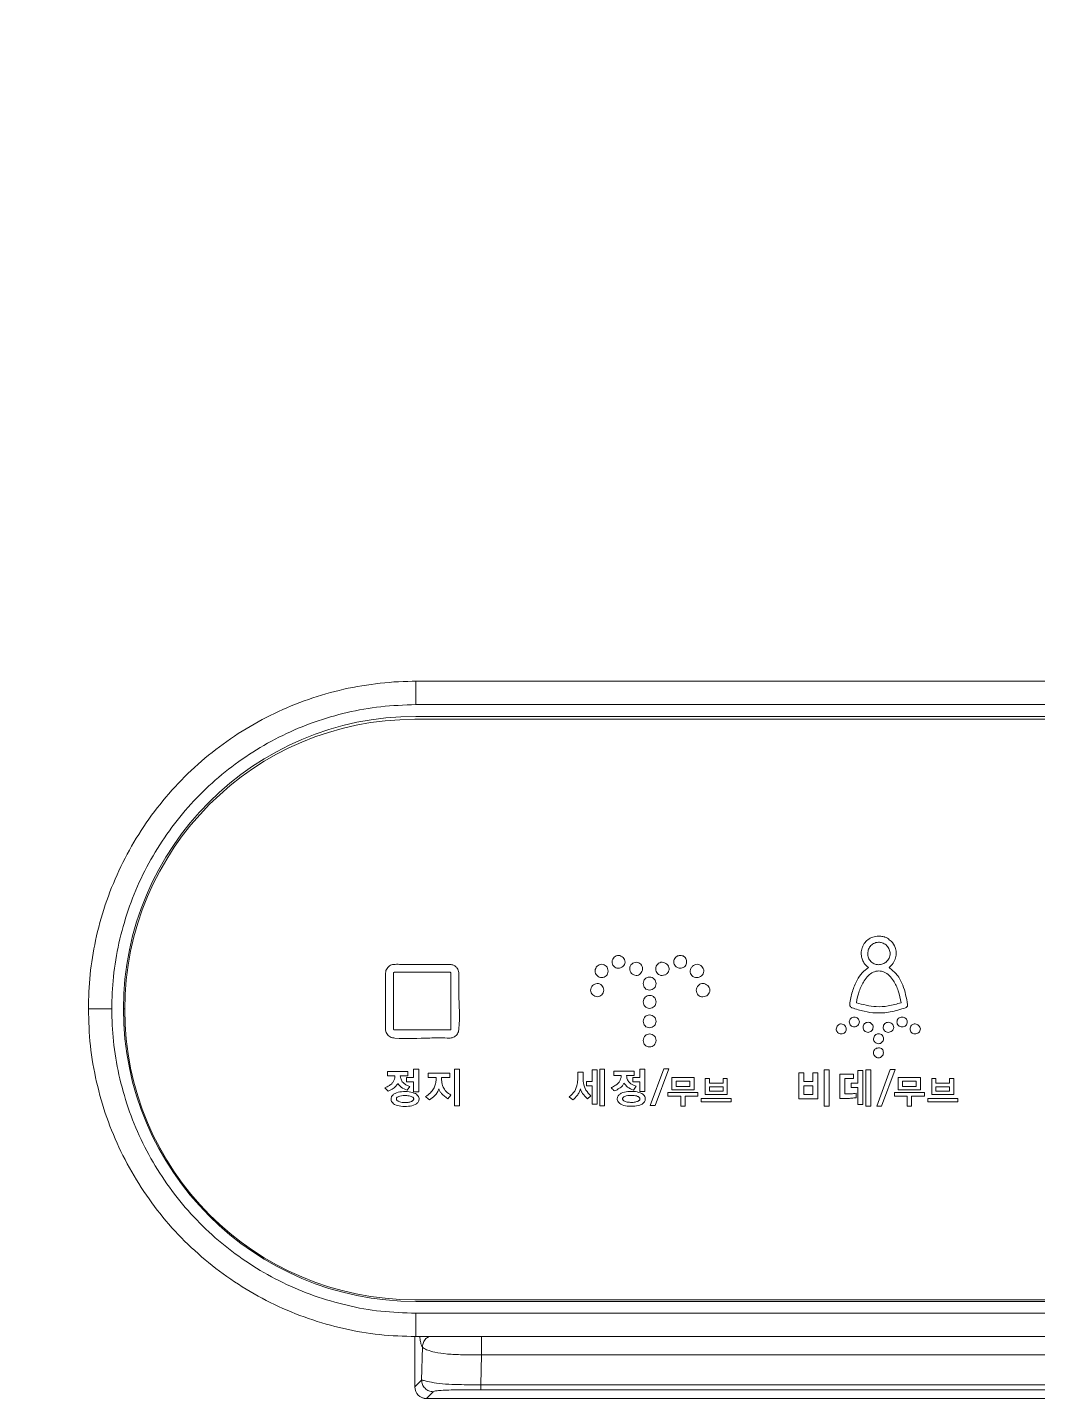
# Model space of a CAD drawing. Extents: x 7905 to 14077, y -986 to 9572.
# Drawn here: x 8783.7 to 8870.1, y -216.3 to -99.1 of the extents above; entities that cross this region are included whole.
import ezdxf

# ---------------------------------------------------------------- set-up
doc = ezdxf.new("R2010")
doc.units = 0
doc.header["$LTSCALE"] = 20
doc.header["$MEASUREMENT"] = 0
doc.layers.get('0').update_dxf_attribs({"linetype": 'CONTINUOUS'})
doc.styles.get("Standard").update_dxf_attribs({"font": 'NanumGothic.ttf'})
doc.dimstyles.get("Standard").update_dxf_attribs({"dimtxt": 2.5, "dimasz": 2, "dimexe": 2, "dimexo": 1, "dimgap": 1.5, "dimtad": 1, "dimdec": 0, "dimlfac": 10, "dimrnd": 0.5, "dimzin": 0, "dimdsep": 46, "dimtxsty": 'Standard', "dimcen": 0, "dimclrt": 2, "dimadec": 0, "dimazin": 0, "dimtfac": 1, "dimtdec": 0, "dimtmove": 0, "dimatfit": 3, "dimfxl": 0, "dimtolj": 1, "dimtzin": 0, "dimarcsym": 0})

msp = doc.modelspace()

# ---------------------------------------------------------------- linework, layer by layer
at = {"color": 7, "linetype": 'Continuous', "lineweight": 15}
for p, q in [((9020.95162, -154.99706), (8816.95162, -154.99706)), ((8816.95162, -156.99746), (8816.95162, -154.99746)), ((9020.95163, -156.99746), (8816.95162, -156.99746)), ((8816.95162, -157.99746), (9020.95162, -157.99746)), ((8816.85923, -158.24731), (9020.85923, -158.24731)), ((8788.95161, -182.99746), (8790.95162, -182.99746)), ((8814.52559, -188.34319), (8816.27466, -188.34319)), ((8814.52559, -188.70373), (8814.52559, -188.34319)), ((8816.27466, -188.34319), (8816.27466, -188.70373)), ((8816.7681, -188.1559), (8817.19813, -188.1559)), ((8816.7681, -188.86075), (8816.7681, -188.1559)), ((8817.19813, -188.1559), (8817.19813, -190.07501)), ((8818.00003, -188.47869), (8819.85317, -188.47869)), ((8818.00003, -188.84946), (8818.00003, -188.47869)), ((8819.85317, -188.47869), (8819.85317, -188.84946)), ((8820.25276, -188.15572), (8820.68315, -188.15572)), ((8820.25276, -191.27921), (8820.25276, -188.15572)), ((8820.68315, -188.15572), (8820.68315, -191.27921)), ((8830.80722, -188.38792), (8831.25454, -188.38792)), ((8832.03591, -188.21107), (8832.45571, -188.21107)), ((8832.03591, -189.1865), (8832.03591, -188.21107)), ((8832.45571, -188.21107), (8832.45571, -191.12643)), ((8832.68131, -188.14196), (8833.10112, -188.14196)), ((8832.68131, -191.26546), (8832.68131, -188.14196)), ((8833.10112, -188.14196), (8833.10112, -191.26546)), ((8833.87215, -188.32904), (8835.62122, -188.32904)), ((8833.87215, -188.68958), (8833.87215, -188.32904)), ((8835.62122, -188.32904), (8835.62122, -188.68958)), ((8836.11412, -188.14161), (8836.54451, -188.14161)), ((8836.11412, -188.84646), (8836.11412, -188.14161)), ((8836.54451, -188.14161), (8836.54451, -190.06072)), ((8837.00284, -191.24789), (8838.15783, -188.12439)), ((8838.57482, -188.12439), (8837.4163, -191.24789)), ((8838.15783, -188.12439), (8838.57482, -188.12439)), ((8849.70492, -188.4644), (8850.1353, -188.4644)), ((8849.70492, -190.67491), (8849.70492, -188.4644)), ((8850.1353, -188.4644), (8850.1353, -189.18971)), ((8850.89555, -188.4644), (8851.32593, -188.4644)), ((8850.89555, -189.18971), (8850.89555, -188.4644)), ((8851.32593, -188.4644), (8851.32593, -190.67491)), ((8851.86392, -188.19029), (8852.29395, -188.19029)), ((8851.86392, -191.31379), (8851.86392, -188.19029)), ((8852.29395, -188.19029), (8852.29395, -191.31379)), ((8853.21781, -188.56537), (8854.39079, -188.56537)), ((8853.21781, -190.64429), (8853.21781, -188.56537)), ((8854.39079, -188.56537), (8854.39079, -188.93296)), ((8854.75193, -188.2599), (8855.17138, -188.2599)), ((8854.75193, -189.34257), (8854.75193, -188.2599)), ((8855.17138, -188.2599), (8855.17138, -191.1749)), ((8855.42874, -188.19029), (8855.84819, -188.19029)), ((8855.42874, -191.31379), (8855.42874, -188.19029)), ((8855.84819, -188.19029), (8855.84819, -191.31379)), ((8856.36251, -191.29647), (8857.5175, -188.17297)), ((8857.93448, -188.17297), (8856.77596, -191.29647)), ((8857.5175, -188.17297), (8857.93448, -188.17297)), ((8815.17118, -188.70373), (8814.52559, -188.70373)), ((8816.27466, -188.70373), (8815.62908, -188.70373)), ((8816.15356, -188.86075), (8816.7681, -188.86075)), ((8816.15356, -189.23116), (8816.15356, -188.86075)), ((8816.7681, -189.23116), (8816.15356, -189.23116)), ((8816.44117, -189.62377), (8816.21398, -189.93951)), ((8816.7681, -190.07501), (8816.7681, -189.23116)), ((8818.69077, -188.84946), (8818.00003, -188.84946)), ((8819.85317, -188.84946), (8819.15926, -188.84946)), ((8831.55013, -189.56785), (8831.55013, -189.1865)), ((8831.55013, -189.1865), (8832.03591, -189.1865)), ((8832.03591, -189.56785), (8831.55013, -189.56785)), ((8832.03591, -191.12643), (8832.03591, -189.56785)), ((8834.51773, -188.68958), (8833.87215, -188.68958)), ((8835.62122, -188.68958), (8834.97564, -188.68958)), ((8835.49994, -188.84646), (8836.11412, -188.84646)), ((8835.49994, -189.21723), (8835.49994, -188.84646)), ((8836.11412, -189.21723), (8835.49994, -189.21723)), ((8835.78773, -189.60962), (8835.56055, -189.92536)), ((8836.11412, -190.06072), (8836.11412, -189.21723)), ((8838.8521, -188.86868), (8840.74617, -188.86868)), ((8838.8521, -189.90797), (8838.8521, -188.86868)), ((8839.20417, -189.16396), (8840.39127, -189.16396)), ((8839.20417, -189.61269), (8839.20417, -189.16396)), ((8840.39127, -189.61269), (8839.20417, -189.61269)), ((8840.39127, -189.16396), (8840.39127, -189.61269)), ((8840.74617, -188.86868), (8840.74617, -189.90797)), ((8841.70643, -190.30837), (8841.70643, -188.94559)), ((8841.70643, -188.94559), (8842.05815, -188.94559)), ((8842.05815, -188.94559), (8842.05815, -189.34599)), ((8842.05815, -189.34599), (8843.23995, -189.34599)), ((8842.05815, -189.64091), (8843.23995, -189.64091)), ((8842.05815, -190.0131), (8842.05815, -189.64091)), ((8843.23995, -188.94559), (8843.58885, -188.94559)), ((8843.23995, -189.34599), (8843.23995, -188.94559)), ((8843.23995, -189.64091), (8843.23995, -190.0131)), ((8843.58885, -188.94559), (8843.58885, -190.30837)), ((8850.13495, -189.56083), (8850.89555, -189.56083)), ((8850.13495, -190.31084), (8850.13495, -189.56083)), ((8850.1353, -189.18971), (8850.89555, -189.18971)), ((8850.89555, -189.56083), (8850.89555, -190.31084)), ((8853.64432, -188.93296), (8853.64432, -190.26576)), ((8854.39079, -188.93296), (8853.64432, -188.93296)), ((8854.17584, -189.71722), (8854.17584, -189.34257)), ((8854.17584, -189.34257), (8854.75193, -189.34257)), ((8854.75193, -189.71722), (8854.17584, -189.71722)), ((8854.75193, -191.1749), (8854.75193, -189.71722)), ((8858.21215, -189.90797), (8858.21215, -188.86868)), ((8858.21215, -188.86868), (8860.10622, -188.86868)), ((8858.56352, -189.16396), (8859.75097, -189.16396)), ((8858.56352, -189.61269), (8858.56352, -189.16396)), ((8859.75097, -189.61269), (8858.56352, -189.61269)), ((8859.75097, -189.16396), (8859.75097, -189.61269)), ((8860.10622, -188.86868), (8860.10622, -189.90797)), ((8861.06578, -188.94559), (8861.41785, -188.94559)), ((8861.06578, -190.30837), (8861.06578, -188.94559)), ((8861.41785, -188.94559), (8861.41785, -189.34599)), ((8861.41785, -189.34599), (8862.59965, -189.34599)), ((8861.41785, -189.64091), (8862.59965, -189.64091)), ((8861.41785, -190.0131), (8861.41785, -189.64091)), ((8862.59965, -189.34599), (8862.59965, -188.94559)), ((8862.59965, -188.94559), (8862.9482, -188.94559)), ((8862.59965, -189.64091), (8862.59965, -190.0131)), ((8862.9482, -188.94559), (8862.9482, -190.30837)), ((8817.19813, -190.07501), (8816.7681, -190.07501)), ((8819.96077, -190.36076), (8819.6863, -190.67191)), ((8830.38847, -190.75859), (8830.06462, -190.51305)), ((8831.93152, -190.42204), (8831.64471, -190.67851)), ((8836.54451, -190.06072), (8836.11412, -190.06072)), ((8838.51443, -190.14422), (8841.08123, -190.14422)), ((8838.51443, -190.43915), (8838.51443, -190.14422)), ((8839.6165, -190.43915), (8838.51443, -190.43915)), ((8840.74617, -189.90797), (8838.8521, -189.90797)), ((8839.6165, -191.31368), (8839.6165, -190.43915)), ((8839.97668, -190.43915), (8839.97668, -191.31368)), ((8841.08123, -190.43915), (8839.97668, -190.43915)), ((8841.08123, -190.14422), (8841.08123, -190.43915)), ((8841.36564, -190.65233), (8843.93246, -190.65233)), ((8841.36564, -190.9476), (8841.36564, -190.65233)), ((8843.93246, -190.9476), (8841.36564, -190.9476)), ((8843.58885, -190.30837), (8841.70643, -190.30837)), ((8843.23995, -190.0131), (8842.05815, -190.0131)), ((8843.93246, -190.65233), (8843.93246, -190.9476)), ((8851.32593, -190.67491), (8849.70492, -190.67491)), ((8850.89555, -190.31084), (8850.13495, -190.31084)), ((8854.60246, -190.20684), (8854.60246, -190.58184)), ((8857.87405, -190.14422), (8860.44087, -190.14422)), ((8857.87405, -190.43915), (8857.87405, -190.14422)), ((8858.97613, -190.43915), (8857.87405, -190.43915)), ((8860.10622, -189.90797), (8858.21215, -189.90797)), ((8858.97613, -191.31368), (8858.97613, -190.43915)), ((8859.33632, -190.43915), (8859.33632, -191.31368)), ((8860.44087, -190.43915), (8859.33632, -190.43915)), ((8860.44087, -190.14422), (8860.44087, -190.43915)), ((8860.72534, -190.65233), (8863.29216, -190.65233)), ((8860.72534, -190.9476), (8860.72534, -190.65233)), ((8863.29216, -190.9476), (8860.72534, -190.9476)), ((8862.9482, -190.30837), (8861.06578, -190.30837)), ((8862.59965, -190.0131), (8861.41785, -190.0131)), ((8863.29216, -190.65233), (8863.29216, -190.9476)), ((8820.68315, -191.27921), (8820.25276, -191.27921)), ((8832.45571, -191.12643), (8832.03591, -191.12643)), ((8833.10112, -191.26546), (8832.68131, -191.26546)), ((8837.4163, -191.24789), (8837.00284, -191.24789)), ((8839.97668, -191.31368), (8839.6165, -191.31368)), ((8852.29395, -191.31379), (8851.86392, -191.31379)), ((8855.17138, -191.1749), (8854.75193, -191.1749)), ((8855.84819, -191.31379), (8855.42874, -191.31379)), ((8856.77596, -191.29647), (8856.36251, -191.29647)), ((8859.33632, -191.31368), (8858.97613, -191.31368)), ((9020.85923, -207.84731), (8816.85923, -207.84731)), ((9020.95162, -207.99746), (8816.95162, -207.99746)), ((8816.95162, -210.99746), (8816.95163, -208.99746)), ((8816.95163, -208.99746), (9020.95163, -208.99746)), ((8816.86493, -210.99265), (8816.86493, -215.29168)), ((9020.95162, -210.99746), (8816.95162, -210.99746)), ((8817.4506, -214.70662), (8817.51978, -211.87749)), ((8822.57003, -212.56551), (8822.50781, -215.1104)), ((9015.33321, -212.56551), (8822.57003, -212.56551)), ((8816.86553, -215.29168), (8816.86493, -215.29168)), ((8816.86553, -215.29168), (8817.4506, -214.70662)), ((8822.50781, -215.1104), (9015.39544, -215.1104)), ((9015.39544, -215.53622), (8822.50781, -215.53622)), ((8818.44999, -215.70601), (8817.86493, -216.29108)), ((8817.86493, -216.29108), (9020.03832, -216.29108)), ((8817.86493, -216.29168), (8817.86493, -216.29108)), ((8817.86493, -216.29168), (9020.03832, -216.29168))]:
    msp.add_line(p, q, dxfattribs=at)
at = {"color": 8, "linetype": 'Continuous', "lineweight": 15}
for p, q in [((8791.98376, -182.99746), (8792.08369, -182.99746)), ((8816.86553, -210.99268), (8816.86553, -215.29168))]:
    msp.add_line(p, q, dxfattribs=at)
at = {"color": 7, "linetype": 'Continuous', "lineweight": 15}
for centre, radius, start, end in [((8816.95162, -182.99746), 25, 90, 270), ((8816.85923, -183.04731), 24.8, 90, 270), ((8817.86493, -215.29168), 1, 180, 270), ((8817.86637, -215.29024), 1.00083, 180.0824422, 269.9175578)]:
    msp.add_arc(centre, radius, start, end, dxfattribs=at)
for points, knots in [([(8816.95162, -154.99746), (8816.85103, -154.99781), (8815.70259, -155.00178), (8813.50261, -155.15482), (8810.40023, -155.71673), (8807.37862, -156.62052), (8804.48093, -157.86519), (8801.73948, -159.42334), (8799.18734, -161.27608), (8796.86498, -163.40981), (8794.79387, -165.78755), (8792.99874, -168.38061), (8791.51401, -171.16279), (8790.34509, -174.092), (8789.53277, -177.06966), (8789.04216, -180.04997), (8788.98179, -182.01496), (8788.95161, -182.99746)], [0, 0, 0, 0, 0.006864971, 0.078379526, 0.150122163, 0.22163667, 0.293151286, 0.364893951, 0.436408635, 0.507923245, 0.5796657, 0.651180397, 0.722694951, 0.794437513, 0.865952133, 0.932976067, 1, 1, 1, 1]), ([(8816.95162, -156.99746), (8815.95065, -157.03058), (8813.97609, -157.09593), (8811.06431, -157.62303), (8808.2537, -158.43915), (8805.55104, -159.56809), (8802.99586, -160.9985), (8800.61541, -162.70357), (8798.43836, -164.66223), (8796.50083, -166.85811), (8794.81884, -169.25492), (8793.41317, -171.8238), (8792.31046, -174.53724), (8791.52132, -177.35563), (8791.03725, -180.18958), (8790.97959, -182.08027), (8790.95162, -182.99746)], [0, 0, 0, 0, 0.073525109, 0.145040379, 0.216783633, 0.288299138, 0.359814125, 0.431557503, 0.503072712, 0.574587936, 0.646331261, 0.71784658, 0.789361774, 0.861105144, 0.932620375, 1, 1, 1, 1]), ([(8855.65076, -179.46096), (8855.51387, -179.33797), (8855.27854, -179.12651), (8855.12925, -178.79163), (8855.07085, -178.5785), (8855.04334, -178.42036), (8855.03345, -178.15067), (8855.08776, -177.83069), (8855.24865, -177.45851), (8855.50592, -177.13849), (8855.91604, -176.86562), (8856.24064, -176.80471), (8856.4104, -176.77285)], [0, 0, 0, 0, 0.151125518, 0.259816956, 0.298238598, 0.334908348, 0.392902981, 0.521906639, 0.60040756, 0.727982903, 0.857744644, 1, 1, 1, 1]), ([(8856.4104, -176.77285), (8856.45323, -176.76986), (8856.52529, -176.76483), (8856.71683, -176.77279), (8856.8923, -176.81514), (8857.11742, -176.85964), (8857.32753, -176.99183), (8857.66756, -177.24347), (8857.9486, -177.66553), (8858.05857, -178.17119), (8857.99652, -178.64029), (8857.80295, -179.10944), (8857.55278, -179.34522), (8857.42734, -179.46343)], [0, 0, 0, 0, 0.033415606, 0.056213674, 0.148967435, 0.17353659, 0.234121922, 0.338631065, 0.503429569, 0.61439424, 0.734975751, 0.867120511, 1, 1, 1, 1]), ([(8855.63524, -177.97612), (8855.63551, -177.97523), (8855.67124, -177.85672), (8855.79096, -177.63272), (8856.09919, -177.37577), (8856.47831, -177.27921), (8856.85822, -177.33279), (8857.18099, -177.50964), (8857.41761, -177.80775), (8857.53312, -178.17822), (8857.48371, -178.56515), (8857.29099, -178.90639), (8856.98005, -179.13691), (8856.61017, -179.23757), (8856.23225, -179.19474), (8855.90621, -179.01259), (8855.6742, -178.72057), (8855.5703, -178.35088), (8855.61354, -178.10139), (8855.63524, -177.97612)], [0, 0, 0, 0, 0.000469456, 0.062065148, 0.12371281, 0.196772733, 0.250703321, 0.313039937, 0.376382875, 0.436955647, 0.5028001, 0.566179105, 0.628351064, 0.69181163, 0.754090861, 0.814268125, 0.87423695, 0.936860075, 1, 1, 1, 1]), ([(8819.83105, -179.19129), (8819.92749, -179.19748), (8820.10633, -179.20897), (8820.33751, -179.33927), (8820.49408, -179.50275), (8820.59374, -179.69027), (8820.63824, -179.87311), (8820.63414, -180.05426), (8820.63133, -180.66193), (8820.61237, -182.20971), (8820.73731, -183.8034), (8820.59327, -185.05832), (8820.38201, -185.30229), (8820.1657, -185.42989), (8819.9809, -185.48422), (8819.79802, -185.48534), (8819.18882, -185.47433), (8817.64183, -185.46596), (8816.04081, -185.59259), (8814.81446, -185.44279), (8814.59248, -185.27055), (8814.46353, -185.10955), (8814.37496, -184.90513), (8814.34921, -184.63104), (8814.38701, -183.86977), (8814.35462, -182.56348), (8814.35934, -181.24338), (8814.3672, -180.34862), (8814.35305, -180.00391), (8814.38688, -179.72253), (8814.48852, -179.52338), (8814.62717, -179.37066), (8814.7891, -179.26404), (8814.97368, -179.19737), (8815.28096, -179.17842), (8815.89715, -179.20194), (8816.56631, -179.19016), (8817.18641, -179.19145), (8817.55852, -179.19124), (8817.93062, -179.1913), (8818.30273, -179.19129), (8818.67483, -179.19129), (8819.04693, -179.19129), (8819.43234, -179.19129), (8819.69371, -179.19129), (8819.83105, -179.19129)], [0, 0, 0, 0, 0.012041866, 0.022331138, 0.032598654, 0.040232053, 0.048890928, 0.055986581, 0.063019631, 0.125614004, 0.250802741, 0.266208331, 0.281572928, 0.289202494, 0.297824598, 0.305464414, 0.312174094, 0.374768452, 0.499957169, 0.51735538, 0.525992273, 0.53463377, 0.543210833, 0.553664684, 0.569012915, 0.639431577, 0.718300482, 0.735651642, 0.75226972, 0.761864042, 0.770987207, 0.779972453, 0.787611211, 0.795239092, 0.804434837, 0.826186767, 0.873132771, 0.888781126, 0.904429794, 0.920078462, 0.93572713, 0.951375484, 0.967024152, 0.98267282, 1, 1, 1, 1]), ([(8832.83927, -180.31963), (8832.76705, -180.30903), (8832.6205, -180.28754), (8832.43976, -180.14931), (8832.31076, -179.96795), (8832.26496, -179.74731), (8832.32137, -179.53123), (8832.4459, -179.3465), (8832.62797, -179.21213), (8832.85044, -179.16609), (8833.0682, -179.21761), (8833.24796, -179.34693), (8833.3685, -179.53733), (8833.41055, -179.76297), (8833.36875, -179.98808), (8833.24404, -180.17159), (8833.0589, -180.2962), (8832.91359, -180.3117), (8832.83927, -180.31963)], [0, 0, 0, 0, 0.061633628, 0.125070845, 0.188245679, 0.249427641, 0.311276167, 0.374415234, 0.437240935, 0.500298414, 0.56261943, 0.623525545, 0.685531517, 0.751027236, 0.815747899, 0.876399491, 0.936774563, 1, 1, 1, 1]), ([(8834.2659, -179.51692), (8834.19158, -179.50795), (8834.04645, -179.49044), (8833.86836, -179.35749), (8833.75381, -179.17717), (8833.71453, -178.96221), (8833.77546, -178.74842), (8833.90868, -178.57246), (8834.08636, -178.44852), (8834.2973, -178.40857), (8834.50107, -178.4724), (8834.67869, -178.59607), (8834.813, -178.77403), (8834.86525, -178.99344), (8834.80237, -179.20945), (8834.65873, -179.37455), (8834.47431, -179.4902), (8834.33409, -179.50818), (8834.2659, -179.51692)], [0, 0, 0, 0, 0.064838222, 0.126610652, 0.187737816, 0.249497584, 0.312663396, 0.377285281, 0.440334353, 0.499196461, 0.558977796, 0.622934983, 0.687210847, 0.750936344, 0.813759347, 0.876923587, 0.940147021, 1, 1, 1, 1]), ([(8835.80394, -179.00394), (8835.87808, -179.01384), (8836.02441, -179.03336), (8836.20088, -179.1743), (8836.31552, -179.35928), (8836.35525, -179.57757), (8836.30005, -179.79409), (8836.17656, -179.97852), (8836.00094, -180.11322), (8835.78515, -180.15758), (8835.57548, -180.10054), (8835.39873, -179.97198), (8835.27512, -179.78247), (8835.23142, -179.55534), (8835.27906, -179.32966), (8835.40952, -179.15022), (8835.59193, -179.02857), (8835.73324, -179.01215), (8835.80394, -179.00394)], [0, 0, 0, 0, 0.063690609, 0.12571864, 0.18767799, 0.249350539, 0.312186019, 0.376173953, 0.438602753, 0.499047363, 0.559742522, 0.621360043, 0.684560618, 0.751063572, 0.816534066, 0.878285198, 0.93910642, 1, 1, 1, 1]), ([(8838.01156, -180.14102), (8837.93598, -180.1332), (8837.79103, -180.11821), (8837.61177, -179.98593), (8837.5018, -179.79719), (8837.46292, -179.57311), (8837.49926, -179.34477), (8837.62284, -179.15506), (8837.80224, -179.03233), (8838.01593, -178.98753), (8838.23272, -179.04067), (8838.42105, -179.16365), (8838.56576, -179.33595), (8838.6332, -179.55547), (8838.58193, -179.78204), (8838.45655, -179.98556), (8838.24605, -180.11301), (8838.08921, -180.13174), (8838.01156, -180.14102)], [0, 0, 0, 0, 0.0632327962, 0.1212915526, 0.1803018973, 0.2441640913, 0.3100467923, 0.3710425962, 0.4301989199, 0.48954454, 0.5499894188, 0.6138498435, 0.6770336079, 0.7368846737, 0.8005920298, 0.8673435584, 0.9343227577, 1, 1, 1, 1]), ([(8839.57186, -179.51691), (8839.57078, -179.51691), (8839.51327, -179.51708), (8839.4049, -179.50451), (8839.26182, -179.44386), (8839.13353, -179.33698), (8839.03856, -179.17536), (8839.00312, -178.97089), (8839.03636, -178.76605), (8839.13099, -178.60396), (8839.26048, -178.49709), (8839.40605, -178.43681), (8839.56989, -178.41776), (8839.73194, -178.43691), (8839.87123, -178.49798), (8839.99601, -178.60523), (8840.08806, -178.76688), (8840.12248, -178.97067), (8840.09059, -179.17472), (8839.99928, -179.33676), (8839.87397, -179.4431), (8839.7333, -179.50558), (8839.62786, -179.51298), (8839.57186, -179.51691)], [0, 0, 0, 0, 0.000931141, 0.049914776, 0.093367602, 0.133944888, 0.192926545, 0.251863561, 0.31070807, 0.369596159, 0.410368587, 0.454445317, 0.504396158, 0.552010339, 0.594446793, 0.634375867, 0.692951474, 0.751839963, 0.810613737, 0.869031714, 0.908863508, 0.951592726, 1, 1, 1, 1]), ([(8840.97693, -180.31928), (8840.89811, -180.30965), (8840.74497, -180.29096), (8840.55957, -180.14898), (8840.44268, -179.96125), (8840.40274, -179.74042), (8840.46565, -179.5212), (8840.60144, -179.33742), (8840.7884, -179.20546), (8841.01234, -179.16626), (8841.22724, -179.22961), (8841.4122, -179.3578), (8841.54776, -179.54585), (8841.59671, -179.77576), (8841.53588, -180.00229), (8841.38871, -180.17597), (8841.19569, -180.29375), (8841.04921, -180.31084), (8840.97693, -180.31928)], [0, 0, 0, 0, 0.065881319, 0.128010993, 0.188963495, 0.249335105, 0.311304651, 0.375593653, 0.438988075, 0.499672153, 0.560237759, 0.623161327, 0.686522109, 0.751167227, 0.814667808, 0.876885881, 0.939247426, 1, 1, 1, 1]), ([(8819.95811, -184.72037), (8819.95772, -184.72312), (8819.95686, -184.72925), (8819.95192, -184.73832), (8819.94117, -184.75313), (8819.91998, -184.77185), (8819.88555, -184.7879), (8819.80772, -184.78369), (8819.64291, -184.78785), (8819.28505, -184.78467), (8818.57147, -184.78701), (8817.50233, -184.78503), (8816.43551, -184.78788), (8815.69027, -184.78382), (8815.36015, -184.78858), (8815.20423, -184.78237), (8815.11778, -184.79407), (8815.06921, -184.76587), (8815.04327, -184.74154), (8815.038, -184.70704), (8815.04111, -184.63458), (8815.03788, -184.46836), (8815.04035, -184.11191), (8815.03852, -183.39788), (8815.0402, -182.32966), (8815.03744, -181.26342), (8815.04149, -180.51817), (8815.03673, -180.18873), (8815.04291, -180.03322), (8815.03172, -179.9505), (8815.05597, -179.90174), (8815.08174, -179.87739), (8815.11567, -179.86342), (8815.1911, -179.86808), (8815.35553, -179.86331), (8815.71298, -179.86697), (8816.4263, -179.86428), (8817.49492, -179.86648), (8818.56108, -179.8635), (8819.30626, -179.86767), (8819.6358, -179.86279), (8819.79123, -179.86913), (8819.87427, -179.85764), (8819.92271, -179.88295), (8819.94642, -179.90926), (8819.96004, -179.94313), (8819.95557, -180.01842), (8819.96016, -180.1828), (8819.95665, -180.54024), (8819.95914, -181.25355), (8819.9574, -182.68128), (8819.95782, -183.90474), (8819.95811, -184.72037)], [0, 0, 0, 0, 0.0004224273, 0.0009460584, 0.001560118, 0.0032363978, 0.0052400055, 0.007200146, 0.0150398455, 0.0307177181, 0.0620696473, 0.124764347, 0.1949816322, 0.225881359, 0.2394787195, 0.2454619091, 0.2501581457, 0.2521608036, 0.2539475171, 0.2553687916, 0.2573271304, 0.2651604679, 0.2808271427, 0.3121604984, 0.3748272068, 0.4450139189, 0.475896068, 0.4894842222, 0.4954629996, 0.5000134107, 0.5017917858, 0.5036092774, 0.5053637725, 0.5072486014, 0.5150821952, 0.5307486197, 0.5620822317, 0.6247486927, 0.6949354494, 0.7258176224, 0.7394058243, 0.7453848164, 0.7499423313, 0.7517255023, 0.7535446477, 0.7552921848, 0.7571665039, 0.7649998473, 0.7806665222, 0.8119998719, 0.8746665803, 1, 1, 1, 1]), ([(8836.94102, -181.38932), (8836.86734, -181.38186), (8836.72466, -181.3674), (8836.54383, -181.24202), (8836.4278, -181.05413), (8836.39389, -180.82808), (8836.42953, -180.60408), (8836.54375, -180.41588), (8836.72688, -180.2968), (8836.948, -180.26076), (8837.17157, -180.308), (8837.35279, -180.44008), (8837.47036, -180.62309), (8837.51235, -180.83561), (8837.46842, -181.04741), (8837.35123, -181.22848), (8837.1681, -181.36327), (8837.01845, -181.38044), (8836.94102, -181.38932)], [0, 0, 0, 0, 0.063287809, 0.122567118, 0.183040327, 0.249893537, 0.31628589, 0.376027484, 0.434958286, 0.499688291, 0.565387762, 0.62765838, 0.688892914, 0.749806695, 0.810620879, 0.871469905, 0.933496055, 1, 1, 1, 1]), ([(8854.05585, -182.59998), (8854.11933, -182.23333), (8854.24357, -181.51575), (8854.62569, -180.60781), (8855.08052, -179.89073), (8855.46782, -179.59884), (8855.65076, -179.46096)], [0, 0, 0, 0, 0.307206739, 0.601243741, 0.811639903, 1, 1, 1, 1]), ([(8854.62558, -182.4631), (8854.69467, -182.12657), (8854.82836, -181.47532), (8855.19406, -180.69176), (8855.615, -180.14967), (8856.04324, -179.83193), (8856.54031, -179.71444), (8857.03682, -179.82958), (8857.46637, -180.14204), (8857.88914, -180.68047), (8858.25645, -181.46674), (8858.38847, -182.1223), (8858.4571, -182.4631)], [0, 0, 0, 0, 0.144352238, 0.279351523, 0.359599308, 0.431492839, 0.499603799, 0.567663143, 0.639234002, 0.719045127, 0.853939959, 1, 1, 1, 1]), ([(8857.42734, -179.46343), (8857.6634, -179.6554), (8858.16449, -180.06289), (8858.73641, -181.16257), (8858.9041, -182.05679), (8859.0092, -182.61727)], [0, 0, 0, 0, 0.249480553, 0.529597134, 1, 1, 1, 1]), ([(8832.45964, -180.82124), (8832.53255, -180.8298), (8832.6767, -180.84673), (8832.85869, -180.9764), (8832.98312, -181.16124), (8833.03207, -181.38606), (8832.99302, -181.61397), (8832.86543, -181.80061), (8832.68445, -181.92324), (8832.47124, -181.97468), (8832.25334, -181.92809), (8832.07082, -181.79972), (8831.939, -181.62017), (8831.88477, -181.40194), (8831.9387, -181.18281), (8832.06393, -180.99847), (8832.24172, -180.85471), (8832.38781, -180.83227), (8832.45964, -180.82124)], [0, 0, 0, 0, 0.062191535, 0.122959284, 0.184832687, 0.250136778, 0.315720216, 0.377808241, 0.438992397, 0.499800082, 0.561070951, 0.624269008, 0.687523878, 0.748865805, 0.810901932, 0.874999967, 0.938540705, 1, 1, 1, 1]), ([(8840.93524, -181.40103), (8840.94603, -181.32751), (8840.96809, -181.17725), (8841.10618, -180.98945), (8841.28889, -180.85172), (8841.51328, -180.80397), (8841.73085, -180.86271), (8841.91873, -180.98744), (8842.05904, -181.17294), (8842.11146, -181.4019), (8842.06287, -181.62781), (8841.92861, -181.81), (8841.73466, -181.92801), (8841.50712, -181.9714), (8841.27854, -181.93783), (8841.08647, -181.81947), (8840.95735, -181.62982), (8840.94282, -181.47953), (8840.93524, -181.40103)], [0, 0, 0, 0, 0.0615168368, 0.1257171354, 0.1893421453, 0.2503048274, 0.3106558113, 0.3734532642, 0.4367095945, 0.5010584883, 0.5642016171, 0.6245122822, 0.6858730097, 0.7502697099, 0.8152721247, 0.8750331552, 0.9347286226, 1, 1, 1, 1]), ([(8836.94102, -182.94998), (8836.86648, -182.94246), (8836.72273, -182.92796), (8836.54162, -182.80087), (8836.42739, -182.6122), (8836.39393, -182.38689), (8836.431, -182.16318), (8836.54782, -181.97595), (8836.73239, -181.8571), (8836.95405, -181.82182), (8837.17668, -181.86653), (8837.3581, -181.99606), (8837.47387, -182.18244), (8837.51128, -182.39994), (8837.47076, -182.61597), (8837.35391, -182.79871), (8837.16814, -182.92722), (8837.01908, -182.94216), (8836.94102, -182.94998)], [0, 0, 0, 0, 0.063820205, 0.123087331, 0.183372242, 0.249748835, 0.315702686, 0.375552424, 0.434815701, 0.499598339, 0.564901591, 0.626044285, 0.68683548, 0.749811555, 0.812457367, 0.872368824, 0.933163272, 1, 1, 1, 1]), ([(8854.24636, -182.89385), (8854.21471, -182.87724), (8854.1533, -182.84501), (8854.09322, -182.7676), (8854.06087, -182.68403), (8854.05756, -182.62863), (8854.05585, -182.59998)], [0, 0, 0, 0, 0.285729449, 0.554318131, 0.76955939, 1, 1, 1, 1]), ([(8858.4571, -182.4631), (8858.09095, -182.56941), (8857.39589, -182.77122), (8856.0819, -182.85931), (8855.18736, -182.61594), (8854.62558, -182.4631)], [0, 0, 0, 0, 0.29283548, 0.555890915, 1, 1, 1, 1]), ([(8859.0092, -182.61727), (8859.01012, -182.65003), (8859.01193, -182.71472), (8858.96826, -182.79655), (8858.90846, -182.85717), (8858.86128, -182.8814), (8858.83705, -182.89384)], [0, 0, 0, 0, 0.277124092, 0.547330876, 0.76762452, 1, 1, 1, 1]), ([(8788.95161, -182.99746), (8788.98652, -184.04585), (8789.05644, -186.14597), (8789.6064, -189.25452), (8790.47184, -192.28562), (8791.68673, -195.19658), (8793.21484, -197.95465), (8795.04007, -200.52661), (8797.14862, -202.87183), (8799.50391, -204.96845), (8802.07748, -206.79142), (8804.84349, -208.30604), (8807.75995, -209.5065), (8810.77696, -210.36449), (8813.85328, -210.89736), (8815.91884, -210.96409), (8816.95162, -210.99746)], [0, 0, 0, 0, 0.071515331, 0.143258647, 0.214774033, 0.28628928, 0.358032704, 0.429547945, 0.501063275, 0.572806756, 0.644322007, 0.71583743, 0.787580632, 0.859095902, 0.929547994, 1, 1, 1, 1]), ([(8816.95163, -208.99746), (8815.95066, -208.96434), (8813.97609, -208.899), (8811.06431, -208.37189), (8808.2537, -207.55577), (8805.55104, -206.42684), (8802.99586, -204.99643), (8800.61541, -203.29136), (8798.43836, -201.33269), (8796.50083, -199.13682), (8794.81884, -196.74), (8793.41317, -194.17112), (8792.31046, -191.45768), (8791.52132, -188.63929), (8791.03725, -185.80534), (8790.97959, -183.91466), (8790.95162, -182.99746)], [0, 0, 0, 0, 0.073525275, 0.145040539, 0.21678378, 0.288299254, 0.359814227, 0.431557592, 0.503072818, 0.574587994, 0.646331324, 0.71784663, 0.78936181, 0.861105167, 0.932620384, 1, 1, 1, 1]), ([(8836.4061, -184.05516), (8836.41367, -183.97802), (8836.428, -183.83208), (8836.54728, -183.64631), (8836.72875, -183.53042), (8836.94711, -183.4949), (8837.1679, -183.53535), (8837.3503, -183.6605), (8837.46861, -183.84264), (8837.51183, -184.05696), (8837.47291, -184.27227), (8837.35139, -184.45201), (8837.16717, -184.57231), (8836.94641, -184.61335), (8836.72639, -184.57726), (8836.54439, -184.45995), (8836.42417, -184.27542), (8836.4123, -184.13075), (8836.4061, -184.05516)], [0, 0, 0, 0, 0.066898902, 0.126585931, 0.185430855, 0.249842321, 0.315371832, 0.376697759, 0.437589798, 0.500571355, 0.563233718, 0.623564293, 0.684906213, 0.75040949, 0.815292312, 0.874892477, 0.934625996, 1, 1, 1, 1]), ([(8854.45241, -184.53296), (8854.39781, -184.5259), (8854.28813, -184.51172), (8854.1491, -184.41343), (8854.04964, -184.27661), (8854.00906, -184.10858), (8854.0441, -183.93973), (8854.14445, -183.80297), (8854.28459, -183.71195), (8854.44923, -183.67525), (8854.61544, -183.71145), (8854.75606, -183.80524), (8854.85791, -183.93939), (8854.89778, -184.1044), (8854.85539, -184.26889), (8854.75694, -184.40678), (8854.61908, -184.5057), (8854.50748, -184.53302), (8854.45259, -184.53296), (8854.45241, -184.53296)], [0, 0, 0, 0, 0.061639807, 0.123806808, 0.186568569, 0.250397781, 0.313834332, 0.375786822, 0.437868857, 0.499756985, 0.561996912, 0.625267234, 0.687850985, 0.748994946, 0.810868595, 0.874321164, 0.937746188, 0.999797192, 1, 1, 1, 1]), ([(8858.83705, -182.89384), (8858.4012, -183.03407), (8857.5697, -183.30158), (8856.35727, -183.37691), (8855.25301, -183.22508), (8854.59217, -183.00763), (8854.24636, -182.89385)], [0, 0, 0, 0, 0.2915997622, 0.5562964299, 0.7678154314, 1, 1, 1, 1]), ([(8858.97496, -184.10214), (8858.97497, -184.1023), (8858.97586, -184.15929), (8858.95261, -184.27315), (8858.85712, -184.41471), (8858.71845, -184.51024), (8858.54804, -184.54232), (8858.37074, -184.51885), (8858.21345, -184.4258), (8858.11703, -184.28084), (8858.08515, -184.11707), (8858.11321, -183.95198), (8858.20483, -183.80499), (8858.35556, -183.70766), (8858.53066, -183.67848), (8858.70342, -183.70558), (8858.84736, -183.79557), (8858.95263, -183.93349), (8858.96746, -184.04543), (8858.97496, -184.10214)], [0, 0, 0, 0, 0.000178855, 0.063199178, 0.124544178, 0.185595596, 0.244590799, 0.312917311, 0.379888414, 0.440527219, 0.500351715, 0.560757006, 0.622118359, 0.686963859, 0.753303812, 0.814923645, 0.876685314, 0.937517678, 1, 1, 1, 1]), ([(8853.76287, -184.72328), (8853.7566, -184.78216), (8853.74458, -184.89505), (8853.64164, -185.03371), (8853.49787, -185.11811), (8853.32918, -185.14849), (8853.15782, -185.11103), (8853.01811, -185.00979), (8852.92274, -184.87409), (8852.88695, -184.71195), (8852.93531, -184.55074), (8853.03323, -184.41046), (8853.16959, -184.30351), (8853.33819, -184.25893), (8853.50486, -184.31014), (8853.63751, -184.41857), (8853.73798, -184.5596), (8853.75478, -184.67012), (8853.76287, -184.72328)], [0, 0, 0, 0, 0.065591931, 0.125743965, 0.186039001, 0.249686054, 0.314190337, 0.377760332, 0.439432901, 0.497394083, 0.557789087, 0.622913738, 0.687691799, 0.749250348, 0.811006212, 0.875695647, 0.940204604, 1, 1, 1, 1]), ([(8856.0585, -184.56792), (8856.05053, -184.62336), (8856.03436, -184.73583), (8855.92921, -184.87538), (8855.78969, -184.97559), (8855.62047, -185.01199), (8855.45506, -184.97407), (8855.31443, -184.88051), (8855.21602, -184.73651), (8855.18448, -184.5608), (8855.22071, -184.38717), (8855.31962, -184.24599), (8855.46283, -184.15543), (8855.63057, -184.12552), (8855.79798, -184.15864), (8855.93891, -184.25117), (8856.03962, -184.39389), (8856.05206, -184.50858), (8856.0585, -184.56792)], [0, 0, 0, 0, 0.061573889, 0.124891013, 0.188192506, 0.250110209, 0.311430783, 0.372467302, 0.434465042, 0.500558579, 0.566004381, 0.627163732, 0.687671197, 0.75019543, 0.812657389, 0.873210339, 0.93440524, 1, 1, 1, 1]), ([(8857.35161, -184.99957), (8857.29128, -184.99391), (8857.17604, -184.98309), (8857.03, -184.88544), (8856.9386, -184.739), (8856.91021, -184.56374), (8856.94425, -184.38785), (8857.04525, -184.24464), (8857.19071, -184.15398), (8857.36312, -184.12436), (8857.53653, -184.16796), (8857.68373, -184.26796), (8857.79, -184.40616), (8857.83229, -184.57398), (8857.78469, -184.74012), (8857.67736, -184.8754), (8857.52844, -184.97691), (8857.41055, -184.99202), (8857.35161, -184.99957)], [0, 0, 0, 0, 0.065471276, 0.12505116, 0.184618686, 0.249703101, 0.314914585, 0.375820153, 0.436027672, 0.498060673, 0.562071214, 0.626752165, 0.689579356, 0.749186888, 0.808891524, 0.871488099, 0.935744325, 1, 1, 1, 1]), ([(8859.63002, -185.13705), (8859.57087, -185.12997), (8859.45694, -185.11632), (8859.32051, -185.01089), (8859.23566, -184.87491), (8859.20402, -184.71214), (8859.24553, -184.54459), (8859.329, -184.40525), (8859.44229, -184.32007), (8859.55061, -184.27749), (8859.67789, -184.2697), (8859.81661, -184.3131), (8859.95311, -184.40477), (8860.06063, -184.53753), (8860.11023, -184.70651), (8860.07773, -184.8842), (8859.95921, -185.02201), (8859.80487, -185.11315), (8859.6872, -185.12923), (8859.63002, -185.13705)], [0, 0, 0, 0, 0.06497627, 0.125147113, 0.183512159, 0.240020917, 0.303837049, 0.370779797, 0.415901317, 0.4586266, 0.498128211, 0.554984496, 0.616315046, 0.678451719, 0.740618034, 0.806044367, 0.869347832, 0.936508824, 1, 1, 1, 1]), ([(8837.49808, -185.69261), (8837.48897, -185.76389), (8837.47064, -185.90722), (8837.34198, -186.0889), (8837.16058, -186.21869), (8836.93853, -186.26397), (8836.72107, -186.22232), (8836.54112, -186.10022), (8836.42626, -185.90982), (8836.39398, -185.68357), (8836.4312, -185.45956), (8836.54704, -185.27279), (8836.73116, -185.15515), (8836.95128, -185.12327), (8837.17116, -185.16392), (8837.35393, -185.28432), (8837.47675, -185.47017), (8837.49078, -185.61641), (8837.49808, -185.69261)], [0, 0, 0, 0, 0.061383457, 0.123428867, 0.186143332, 0.250674909, 0.313748672, 0.372960046, 0.433483658, 0.5005388, 0.566753114, 0.626339276, 0.685156463, 0.749768134, 0.814477784, 0.874468914, 0.934591349, 1, 1, 1, 1]), ([(8856.5241, -185.1198), (8856.58263, -185.126), (8856.695, -185.1379), (8856.83365, -185.23967), (8856.91927, -185.38284), (8856.94942, -185.5505), (8856.91779, -185.71935), (8856.82078, -185.85743), (8856.68049, -185.94793), (8856.51442, -185.97555), (8856.35057, -185.94194), (8856.20898, -185.85452), (8856.11067, -185.71443), (8856.08162, -185.54097), (8856.12026, -185.36866), (8856.22116, -185.23102), (8856.36153, -185.13835), (8856.46986, -185.12599), (8856.5241, -185.1198)], [0, 0, 0, 0, 0.065641505, 0.126034573, 0.186660403, 0.250871282, 0.31487713, 0.375992642, 0.436808422, 0.499191091, 0.561728638, 0.622459785, 0.683414763, 0.74963488, 0.815844119, 0.877943985, 0.938899673, 1, 1, 1, 1]), ([(8856.93907, -186.74314), (8856.93184, -186.79886), (8856.91736, -186.91058), (8856.8186, -187.05119), (8856.68315, -187.1517), (8856.51649, -187.18562), (8856.35334, -187.1483), (8856.21347, -187.0568), (8856.1148, -186.91511), (8856.0825, -186.74223), (8856.11223, -186.57189), (8856.20593, -186.43232), (8856.35041, -186.346), (8856.52032, -186.31922), (8856.69046, -186.3431), (8856.83254, -186.43057), (8856.92448, -186.57275), (8856.93403, -186.68422), (8856.93907, -186.74314)], [0, 0, 0, 0, 0.06267533, 0.125662395, 0.187913323, 0.249547613, 0.311273984, 0.372474436, 0.434567151, 0.500950054, 0.566124379, 0.625298149, 0.685060517, 0.750846079, 0.816368927, 0.875130335, 0.933994755, 1, 1, 1, 1]), ([(8830.06462, -190.51305), (8830.24132, -190.35931), (8830.58273, -190.06225), (8830.7543, -189.51127), (8830.80061, -189.07656), (8830.80878, -188.73528), (8830.80774, -188.50457), (8830.80722, -188.38792)], [0, 0, 0, 0, 0.292927287, 0.565966133, 0.706069076, 0.851386405, 1, 1, 1, 1]), ([(8831.25454, -188.38792), (8831.25506, -188.46551), (8831.25613, -188.62258), (8831.24536, -188.93561), (8831.274, -189.3841), (8831.45684, -189.96501), (8831.77236, -190.2688), (8831.93152, -190.42204)], [0, 0, 0, 0, 0.104170429, 0.21086516, 0.420183585, 0.707518362, 1, 1, 1, 1]), ([(8814.31393, -189.73278), (8814.44339, -189.67316), (8814.67185, -189.56794), (8814.94428, -189.35546), (8815.07645, -189.11276), (8815.15923, -188.90225), (8815.16758, -188.76343), (8815.17118, -188.70373)], [0, 0, 0, 0, 0.2999831164, 0.5293592108, 0.7090523252, 0.8748638065, 1, 1, 1, 1]), ([(8814.58733, -190.02311), (8814.53493, -189.96741), (8814.44385, -189.87058), (8814.35265, -189.77386), (8814.31393, -189.73278)], [0, 0, 0, 0, 0.575320121, 1, 1, 1, 1]), ([(8815.40789, -189.35672), (8815.36562, -189.43231), (8815.27041, -189.60261), (8814.98345, -189.83231), (8814.73688, -189.95108), (8814.58733, -190.02311)], [0, 0, 0, 0, 0.238999146, 0.538404039, 1, 1, 1, 1]), ([(8816.21398, -189.93951), (8816.03594, -189.86871), (8815.71653, -189.74169), (8815.50258, -189.47483), (8815.40789, -189.35672)], [0, 0, 0, 0, 0.557380875, 1, 1, 1, 1]), ([(8815.62908, -188.70373), (8815.63694, -188.7797), (8815.65568, -188.96091), (8815.76745, -189.19484), (8815.9499, -189.38208), (8816.16987, -189.51924), (8816.34494, -189.58669), (8816.44117, -189.62377)], [0, 0, 0, 0, 0.173670106, 0.414224483, 0.572610504, 0.765091794, 1, 1, 1, 1]), ([(8817.78836, -190.48917), (8817.93442, -190.38985), (8818.20178, -190.20803), (8818.47291, -189.84398), (8818.62566, -189.47906), (8818.68679, -189.14704), (8818.6896, -188.93706), (8818.69077, -188.84946)], [0, 0, 0, 0, 0.267504508, 0.489695877, 0.680123095, 0.866546869, 1, 1, 1, 1]), ([(8819.15926, -188.84946), (8819.15748, -188.95468), (8819.15274, -189.2347), (8819.26311, -189.65876), (8819.54633, -190.08063), (8819.8158, -190.26277), (8819.96077, -190.36076)], [0, 0, 0, 0, 0.174511143, 0.464429762, 0.711885698, 1, 1, 1, 1]), ([(8833.66013, -189.71863), (8833.78965, -189.65906), (8834.01812, -189.55398), (8834.29084, -189.34163), (8834.42268, -189.09873), (8834.50572, -188.88819), (8834.51412, -188.74935), (8834.51773, -188.68958)], [0, 0, 0, 0, 0.299994083, 0.529168944, 0.70908302, 0.874757044, 1, 1, 1, 1]), ([(8833.93353, -190.00897), (8833.88234, -189.95446), (8833.79134, -189.85756), (8833.70007, -189.76092), (8833.66013, -189.71863)], [0, 0, 0, 0, 0.562491121, 1, 1, 1, 1]), ([(8834.75445, -189.34257), (8834.71211, -189.41822), (8834.61669, -189.58873), (8834.32963, -189.8185), (8834.08296, -189.93711), (8833.93353, -190.00897)], [0, 0, 0, 0, 0.239152006, 0.53908164, 1, 1, 1, 1]), ([(8835.56055, -189.92536), (8835.38259, -189.85467), (8835.06311, -189.72775), (8834.8492, -189.46082), (8834.75445, -189.34257)], [0, 0, 0, 0, 0.557012022, 1, 1, 1, 1]), ([(8834.97564, -188.68958), (8834.98349, -188.76555), (8835.00223, -188.94677), (8835.11401, -189.1807), (8835.29646, -189.36793), (8835.51643, -189.50509), (8835.6915, -189.57255), (8835.78773, -189.60962)], [0, 0, 0, 0, 0.1736697727, 0.4142244918, 0.5726102718, 0.7650917719, 1, 1, 1, 1]), ([(8816.92378, -190.23617), (8816.97841, -190.27237), (8817.08065, -190.34013), (8817.18705, -190.48176), (8817.23819, -190.63498), (8817.22958, -190.82113), (8817.11577, -191.0248), (8816.81143, -191.23984), (8816.30392, -191.33519), (8815.71083, -191.33112), (8815.23586, -191.2282), (8814.98367, -191.04457), (8814.87669, -190.90512), (8814.82613, -190.75175), (8814.8351, -190.56591), (8814.94899, -190.36253), (8815.25338, -190.14662), (8815.75858, -190.05557), (8816.36196, -190.03789), (8816.74692, -190.17375), (8816.92378, -190.23617)], [0, 0, 0, 0, 0.032818156, 0.06140984, 0.087412709, 0.11267468, 0.153139252, 0.199853855, 0.296048513, 0.406269017, 0.500258799, 0.532969625, 0.561464621, 0.587401159, 0.61263507, 0.653103789, 0.69979929, 0.796038406, 0.906294341, 1, 1, 1, 1]), ([(8816.57357, -190.90975), (8816.47797, -190.93774), (8816.25046, -191.00436), (8815.88211, -190.99953), (8815.58082, -190.95426), (8815.41069, -190.86801), (8815.34395, -190.81704), (8815.30094, -190.75876), (8815.28514, -190.69455), (8815.29563, -190.63001), (8815.3349, -190.57155), (8815.42926, -190.49876), (8815.60787, -190.43253), (8815.87632, -190.39602), (8816.2063, -190.39482), (8816.48197, -190.43509), (8816.6535, -190.52003), (8816.71986, -190.57002), (8816.75789, -190.62229), (8816.77272, -190.67348), (8816.77187, -190.72367), (8816.75227, -190.77807), (8816.71035, -190.8289), (8816.64951, -190.87422), (8816.60033, -190.89723), (8816.57357, -190.90975)], [0, 0, 0, 0, 0.086542657, 0.205943139, 0.318771849, 0.347783395, 0.371590974, 0.391519066, 0.409751407, 0.427814583, 0.446931389, 0.469717153, 0.53083538, 0.610337855, 0.705299415, 0.819265038, 0.84811194, 0.87162035, 0.891203431, 0.903261071, 0.917563151, 0.934309012, 0.952690512, 0.974258993, 1, 1, 1, 1]), ([(8818.1108, -190.76575), (8818.0595, -190.72163), (8817.95213, -190.62931), (8817.84454, -190.53724), (8817.78836, -190.48917)], [0, 0, 0, 0, 0.4778365826, 1, 1, 1, 1]), ([(8818.92113, -189.81466), (8818.88343, -189.92325), (8818.80557, -190.1476), (8818.5215, -190.47631), (8818.26642, -190.65608), (8818.1108, -190.76575)], [0, 0, 0, 0, 0.267862533, 0.553362386, 1, 1, 1, 1]), ([(8819.6863, -190.67191), (8819.49801, -190.53414), (8819.23982, -190.34523), (8818.9924, -190.03446), (8818.94336, -189.88322), (8818.92113, -189.81466)], [0, 0, 0, 0, 0.595562167, 0.816669159, 1, 1, 1, 1]), ([(8831.02982, -189.83537), (8831.00311, -189.93014), (8830.94498, -190.13638), (8830.71553, -190.44858), (8830.5103, -190.64311), (8830.38847, -190.75859)], [0, 0, 0, 0, 0.256770737, 0.558777967, 1, 1, 1, 1]), ([(8831.64471, -190.67851), (8831.48876, -190.53482), (8831.2744, -190.33731), (8831.08141, -190.0351), (8831.04567, -189.89673), (8831.02982, -189.83537)], [0, 0, 0, 0, 0.597732146, 0.821598502, 1, 1, 1, 1]), ([(8836.27012, -190.22205), (8836.32467, -190.25822), (8836.4268, -190.32593), (8836.53307, -190.46753), (8836.5842, -190.62074), (8836.57568, -190.80695), (8836.46196, -191.01077), (8836.15744, -191.22575), (8835.64989, -191.32102), (8835.05686, -191.317), (8834.58197, -191.21411), (8834.32995, -191.03045), (8834.22303, -190.89098), (8834.17252, -190.7376), (8834.1815, -190.55174), (8834.29541, -190.34835), (8834.59984, -190.13247), (8835.10502, -190.04146), (8835.70836, -190.02378), (8836.09328, -190.15964), (8836.27012, -190.22205)], [0, 0, 0, 0, 0.032772626, 0.061352849, 0.087364125, 0.112639766, 0.15311774, 0.199844475, 0.296068994, 0.40629227, 0.500246409, 0.532947958, 0.561442371, 0.587382261, 0.612621432, 0.653098317, 0.699797408, 0.796042695, 0.906296437, 1, 1, 1, 1]), ([(8835.91974, -190.89564), (8835.82416, -190.92364), (8835.59667, -190.99028), (8835.22836, -190.98541), (8834.92711, -190.94011), (8834.75699, -190.85388), (8834.69017, -190.80295), (8834.64703, -190.74473), (8834.63112, -190.68051), (8834.64164, -190.61595), (8834.681, -190.55753), (8834.77537, -190.4848), (8834.95388, -190.4185), (8835.22223, -190.38195), (8835.55218, -190.38065), (8835.82786, -190.42095), (8835.99952, -190.50578), (8836.06592, -190.55579), (8836.10391, -190.60809), (8836.11869, -190.65928), (8836.11789, -190.70947), (8836.09831, -190.76388), (8836.05643, -190.81474), (8835.99563, -190.86008), (8835.94648, -190.88311), (8835.91974, -190.89564)], [0, 0, 0, 0, 0.086525486, 0.205945267, 0.318737381, 0.347753973, 0.37158286, 0.391529376, 0.409760999, 0.427821697, 0.446948771, 0.469747711, 0.530843374, 0.610303676, 0.705251373, 0.819244489, 0.848127047, 0.871638582, 0.891215329, 0.903273032, 0.917571442, 0.934324666, 0.952708067, 0.974272829, 1, 1, 1, 1]), ([(8854.60246, -190.58184), (8854.47799, -190.59895), (8854.22049, -190.63432), (8853.75748, -190.64525), (8853.42059, -190.64465), (8853.21781, -190.64429)], [0, 0, 0, 0, 0.271441161, 0.56148638, 1, 1, 1, 1]), ([(8853.64432, -190.26576), (8853.73384, -190.26531), (8853.91, -190.26443), (8854.23083, -190.26224), (8854.45958, -190.22814), (8854.60246, -190.20684)], [0, 0, 0, 0, 0.279466816, 0.549932511, 1, 1, 1, 1]), ([(8822.57003, -212.56551), (8822.57001, -212.56551), (8822.02293, -212.56551), (8821.01287, -212.55892), (8819.6015, -212.50282), (8818.53781, -212.33814), (8817.93751, -212.15084), (8817.63623, -212.01408), (8817.55424, -211.93736), (8817.51978, -211.88428), (8817.51978, -211.87749), (8817.51978, -211.87749)], [0, 0, 0, 0, 0.00000699, 0.192467043, 0.353215108, 0.519925981, 0.675110618, 0.818170234, 0.961691612, 0.999992997, 1, 1, 1, 1]), ([(8822.57003, -210.99202), (8822.57003, -211.0003), (8822.57003, -211.01686), (8822.57003, -211.13248), (8822.57003, -211.30566), (8822.57003, -211.53032), (8822.57003, -211.78853), (8822.57003, -212.06089), (8822.57003, -212.3312), (8822.57003, -212.48741), (8822.57003, -212.56551)], [0, 0, 0, 0, 0.125000132, 0.250000113, 0.375000329, 0.500000246, 0.624999905, 0.750000201, 0.875000363, 1, 1, 1, 1]), ([(8817.4506, -214.70662), (8817.4506, -214.70662), (8817.4506, -214.70662), (8817.53609, -214.72851), (8817.80618, -214.7897), (8818.39982, -214.93048), (8819.43285, -215.06325), (8820.82038, -215.1087), (8821.8774, -215.1104), (8822.50778, -215.1104), (8822.50781, -215.1104)], [0, 0, 0, 0, 0.000006869, 0.153649933, 0.30682671, 0.486301899, 0.638805369, 0.782056155, 0.999992272, 1, 1, 1, 1]), ([(8818.44999, -215.70601), (8818.31913, -215.69086), (8818.05742, -215.66054), (8817.72724, -215.42937), (8817.49607, -215.09919), (8817.46576, -214.83748), (8817.4506, -214.70662)], [0, 0, 0, 0, 0.25000039, 0.500001227, 0.750000078, 1, 1, 1, 1]), ([(8822.50781, -215.53622), (8821.95301, -215.53722), (8821.06863, -215.53883), (8819.94726, -215.55669), (8819.18377, -215.5843), (8818.74842, -215.6221), (8818.51429, -215.66398), (8818.47144, -215.69199), (8818.44999, -215.70601)], [0, 0, 0, 0, 0.226834201, 0.361586223, 0.497262847, 0.669201085, 0.834384957, 1, 1, 1, 1]), ([(8822.50781, -215.53622), (8822.50781, -215.52839), (8822.50781, -215.51274), (8822.50781, -215.42251), (8822.50781, -215.2911), (8822.50781, -215.17063), (8822.50781, -215.1104)], [0, 0, 0, 0, 0.2500002841, 0.4999996178, 0.7500001395, 1, 1, 1, 1])]:
    msp.add_open_spline(points, degree=3, knots=knots, dxfattribs=at)
at = {"color": 8, "linetype": 'Continuous', "lineweight": 15}
for points, knots in [([(8817.51978, -211.87749), (8817.49192, -211.83454), (8817.43621, -211.74864), (8817.35926, -211.51771), (8817.31162, -211.15471), (8817.29099, -210.99746)], [0, 0, 0, 0, 0.361769979, 0.723533782, 1, 1, 1, 1]), ([(8817.51978, -211.87749), (8817.5354, -211.74766), (8817.56664, -211.48799), (8817.77689, -211.16654), (8817.98218, -211.04959), (8818.0737, -210.99746)], [0, 0, 0, 0, 0.356588717, 0.71317385, 1, 1, 1, 1])]:
    msp.add_open_spline(points, degree=3, knots=knots, dxfattribs=at)

# ---------------------------------------------------------------- leaders
msp.add_leader([(8953.89567, -154.92914), (8868.61982, -10.96433), (8527.82561, -10.96433)], dimstyle='Standard', override={"dimscale": 1.2, "dimtxt": 20, "dimasz": 20, "dimexe": 5, "dimgap": 10, "dimtad": 0, "dimtoh": 1, "dimlfac": 1, "dimzin": 12, "dimclrd": 3, "dimclre": 3, "dimazin": 2, "dimarcsym": 1})

doc.saveas('drawing.dxf')
